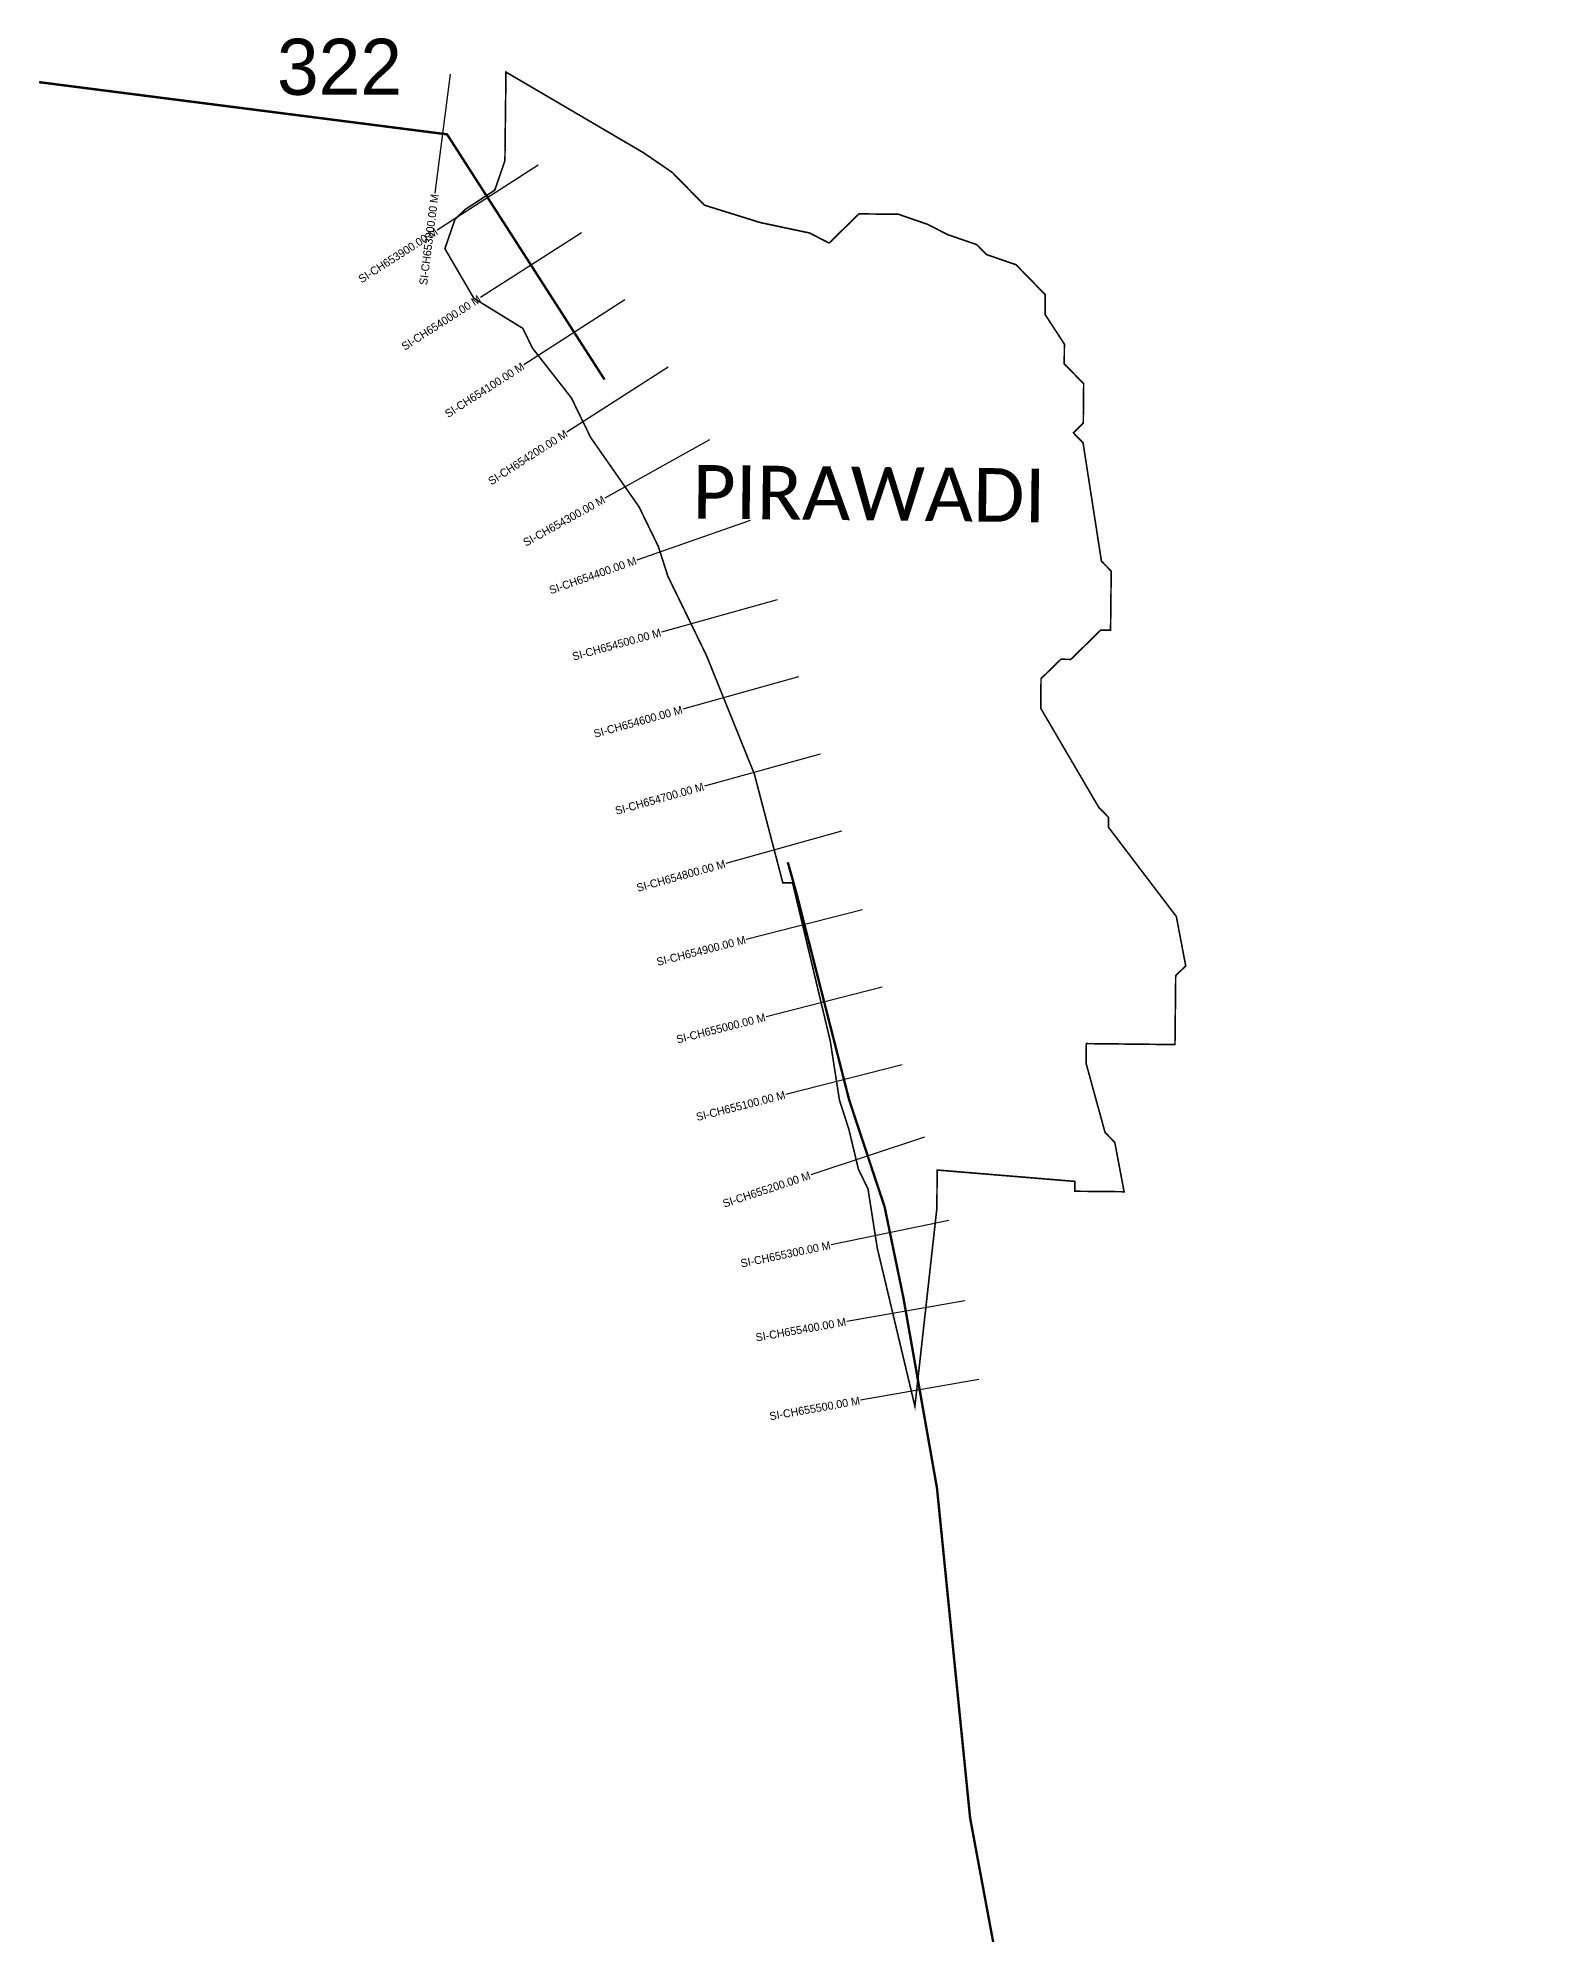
# Model space of a CAD drawing. Header units: metres. Extents: x 332266 to 335122, y 1782223 to 1791702.
# Drawn here: x 332266 to 334162, y 1789332 to 1791702 of the extents above; entities that cross this region are included whole.
import ezdxf
from ezdxf.enums import TextEntityAlignment as Align

# ---------------------------------------------------------------- set-up
doc = ezdxf.new("R2010")
doc.units = ezdxf.units.M
for name, color, linetype in [('CS', 134, 'Continuous'), ('CSMark', 6, 'Continuous'), ('NATURALLY PROTECTED', 3, 'Continuous'), ('VILLAGE NAME', 250, 'Continuous')]:
    doc.layers.add(name, color=color, linetype=linetype)

msp = doc.modelspace()

# ---------------------------------------------------------------- linework, layer by layer
at = {"color": 6, "const_width": 2}
msp.add_lwpolyline([(332850.8, 1791659.5), (333022, 1791559.1), (333058.6, 1791534.1), (333098.7, 1791493.2), (333168.7, 1791471.4), (333230.2, 1791458.4), (333254.6, 1791445.8), (333291.9, 1791482.3), (333341.2, 1791481.8), (333378, 1791469.1), (333402.4, 1791456.5), (333439.2, 1791443.8), (333451.4, 1791431.4), (333488.2, 1791418.7), (333524.7, 1791381.3), (333524.4, 1791356.7), (333548.6, 1791319.5), (333548.4, 1791294.9), (333572.7, 1791270), (333572.2, 1791220.8), (333559.8, 1791208.6), (333571.9, 1791196.2), (333594.9, 1791048.2), (333607.1, 1791035.8), (333606.3, 1790962), (333594, 1790962.1), (333569.1, 1790937.7), (333556.6, 1790925.5), (333544.3, 1790925.7), (333519.4, 1790901.4), (333519, 1790864.4), (333591.6, 1790740.5), (333603.7, 1790728.1), (333603.6, 1790715.8), (333688.5, 1790604.1), (333700.2, 1790542.4), (333687.7, 1790530.3), (333686.8, 1790444.1), (333576, 1790445.3), (333575.7, 1790420.7), (333599.4, 1790334.3), (333611.6, 1790321.8), (333623.2, 1790260.2), (333561.7, 1790260.8), (333561.8, 1790273.1), (333389.7, 1790287.3), (333389.3, 1790250.4), (333389.1, 1790238.1), (333361.8, 1789992.2), (333314.8, 1790189.7), (333303.2, 1790263.7), (333291.2, 1790288.4), (333279.4, 1790337.8), (333267.5, 1790374.8), (333256, 1790448.8), (333208.9, 1790646.3), (333196.7, 1790646.4), (333161.2, 1790782.2), (333101.3, 1790930.5), (333053.1, 1791029.5), (333041.2, 1791066.6), (333017.1, 1791116.1), (332956.6, 1791202.9), (332932.5, 1791252.4), (332883.9, 1791314.5), (332871.9, 1791339.2), (332810.7, 1791376.8), (332774.5, 1791438.8), (332787.2, 1791475.6), (332799.7, 1791487.7), (332836.8, 1791511.9), (332849.5, 1791548.7), (332850.8, 1791659.5)], dxfattribs=at)
at = {"layer": 'CS'}
for p, q in [((332780.9, 1791656.8), (332761.9, 1791508)), ((332891.2, 1791543), (332765, 1791461.9)), ((332945.2, 1791458.8), (332819, 1791377.8)), ((332999.2, 1791374.7), (332873, 1791293.6)), ((333053.3, 1791290.5), (332927, 1791209.5)), ((333105.3, 1791199.7), (332974.3, 1791126.8)), ((333155.9, 1791099.1), (333014.3, 1791049.6)), ((333189.7, 1790999.8), (333045.2, 1790959.6)), ((333216.5, 1790903.5), (333072, 1790863.3)), ((333243.3, 1790807.2), (333098.8, 1790767)), ((333270.1, 1790710.8), (333125.5, 1790670.6)), ((333296.4, 1790612.7), (333151.1, 1790575.6)), ((333321.1, 1790515.8), (333175.8, 1790478.7)), ((333345.8, 1790418.8), (333200.5, 1790381.8)), ((333374, 1790328.5), (333231.7, 1790281.3)), ((333404.1, 1790224.2), (333257.2, 1790193.8)), ((333424.3, 1790124), (333276.6, 1790098)), ((333441.7, 1790025.5), (333293.9, 1789999.5))]:
    msp.add_line(p, q, dxfattribs=at)
at = {"layer": 'NATURALLY PROTECTED', "const_width": 3, "flags": 128}
for points in [[(332267.5, 1791646.9), (332777.2, 1791581.7), (332833.8, 1791493.5), (332926.2, 1791349.6), (332974, 1791275.2)], [(333203, 1790671.9), (333214, 1790632.5), (333279.6, 1790375.1), (333324, 1790241), (333347.3, 1790128.4), (333374.5, 1789974.3), (333389.4, 1789889.7), (333412.3, 1789661.6), (333430.8, 1789477.5), (333466.2, 1789287), (333515.6, 1789104.1), (333560, 1788968.8), (333606, 1788845), (333682.3, 1788672.9), (333754.4, 1788510.4), (333780.1, 1788423.8), (333834.3, 1788131.1), (333887.6, 1787791.6), (333933, 1787502), (333987, 1787158.4), (334036.7, 1787014.7), (334160.2, 1786690.4)]]:
    msp.add_lwpolyline(points, dxfattribs=at)

# ---------------------------------------------------------------- texts
at = {"insert": (332564.7, 1791701.1), "char_height": 70, "attachment_point": 1}
msp.add_mtext_dynamic_manual_height_columns('322', width=95.172, gutter_width=1, heights=[0], dxfattribs=at)
at = {"layer": 'CSMark'}
for s, rotation, p in [('SI-CH653800.00 M', 82.7128, (332761.8, 1791507)), ('SI-CH653900.00 M', 32.6965, (332764.1, 1791461.4)), ('SI-CH654000.00 M', 32.6965, (332818.1, 1791377.2)), ('SI-CH654100.00 M', 32.6965, (332872.2, 1791293.1)), ('SI-CH654200.00 M', 32.6965, (332926.2, 1791208.9)), ('SI-CH654300.00 M', 29.1003, (332973.4, 1791126.3)), ('SI-CH654400.00 M', 19.2407, (333013.3, 1791049.3)), ('SI-CH654500.00 M', 15.5428, (333044.2, 1790959.4)), ('SI-CH654600.00 M', 15.5428, (333071, 1790863)), ('SI-CH654700.00 M', 15.5428, (333097.8, 1790766.7)), ('SI-CH654800.00 M', 15.5428, (333124.6, 1790670.3)), ('SI-CH654900.00 M', 14.2904, (333150.1, 1790575.4)), ('SI-CH655000.00 M', 14.2904, (333174.8, 1790478.5)), ('SI-CH655100.00 M', 14.2904, (333199.5, 1790381.6)), ('SI-CH655200.00 M', 18.351, (333230.7, 1790281)), ('SI-CH655300.00 M', 11.6962, (333256.2, 1790193.6)), ('SI-CH655400.00 M', 10.002, (333275.6, 1790097.8)), ('SI-CH655500.00 M', 10.002, (333292.9, 1789999.3))]:
    msp.add_text(s, height=10, rotation=rotation, dxfattribs=at).set_placement(p, align=Align.MIDDLE_RIGHT)
at = {"layer": 'VILLAGE NAME', "insert": (333084.3, 1791168.6), "char_height": 66.988, "attachment_point": 1, "rotation": 359.3742}
msp.add_mtext_dynamic_manual_height_columns('{\\fCalibri|b0|i0|c0|p34;PIRAWADI}', width=661.026, gutter_width=334.9, heights=[0], dxfattribs=at)

doc.saveas('drawing.dxf')
